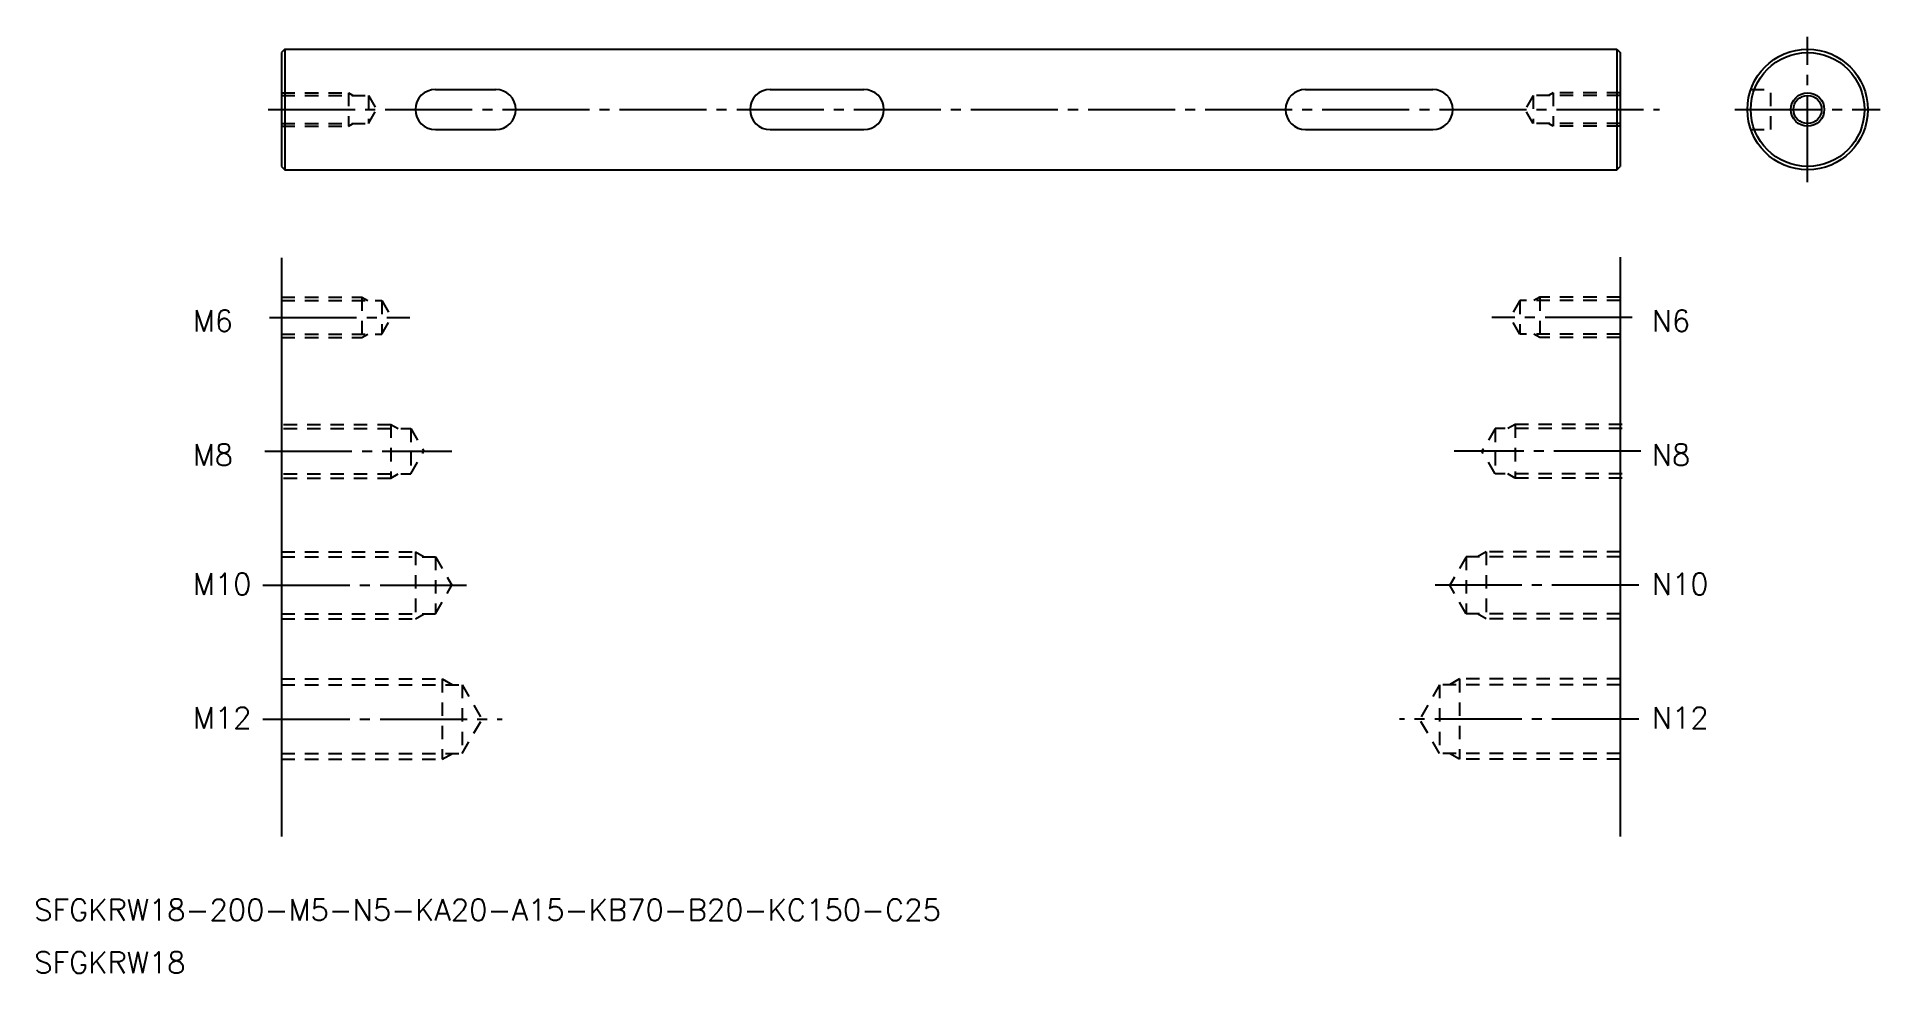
# Model space of a CAD drawing. Extents: x 41 to 317, y -218 to -78.
import ezdxf

# ---------------------------------------------------------------- set-up
doc = ezdxf.new("R2010")
doc.units = 0
doc.linetypes.add('CENTER', pattern=[17.5, 13, -1.5, 1.5, -1.5])
doc.linetypes.add('DASHED', pattern=[3.5, 2, -1.5])
doc.layers.get('0').update_dxf_attribs({"linetype": 'CONTINUOUS'})
doc.layers.add('CENTER', color=1, linetype='CENTER')
doc.styles.get("Standard").update_dxf_attribs({"font": 'txt.shx', "bigfont": '@extfont2.shx'})

msp = doc.modelspace()

# ---------------------------------------------------------------- linework, layer by layer
at = {"color": 7, "linetype": 'CONTINUOUS'}
for p, q in [((78.28, -80.11), (77.78, -80.61)), ((77.78, -80.61), (77.78, -97.61)), ((78.28, -80.11), (277.28, -80.11)), ((78.28, -80.11), (78.28, -98.11)), ((277.28, -80.11), (277.28, -98.11)), ((277.28, -80.11), (277.78, -80.61)), ((277.78, -80.61), (277.78, -97.61)), ((100.78, -86.11), (109.78, -86.11)), ((150.78, -86.11), (164.78, -86.11)), ((230.78, -86.11), (249.78, -86.11)), ((100.78, -92.11), (109.78, -92.11)), ((150.78, -92.11), (164.78, -92.11)), ((230.78, -92.11), (249.78, -92.11)), ((77.78, -97.61), (78.28, -98.11)), ((78.28, -98.11), (277.28, -98.11)), ((277.28, -98.11), (277.78, -97.61)), ((77.78, -111.24), (77.78, -197.69)), ((277.78, -111.15), (277.78, -197.69))]:
    msp.add_line(p, q, dxfattribs=at)
at = {"color": 3, "linetype": 'DASHED'}
for p, q in [((77.78, -86.61), (87.78, -86.61)), ((77.78, -87.01), (90.78, -87.01)), ((87.78, -86.61), (87.78, -91.61)), ((87.78, -86.61), (88.39, -86.96)), ((90.78, -87.01), (90.78, -91.21)), ((90.78, -87.01), (91.99, -89.11)), ((264.78, -87.01), (263.57, -89.11)), ((264.78, -87.01), (264.78, -91.21)), ((277.78, -87.01), (264.78, -87.01)), ((267.78, -86.61), (267.17, -86.96)), ((267.78, -86.61), (267.78, -91.61)), ((277.78, -86.61), (267.78, -86.61)), ((297.3, -86.11), (300.29, -86.11)), ((300.29, -92.11), (300.29, -86.11)), ((90.78, -91.21), (91.99, -89.11)), ((264.78, -91.21), (263.57, -89.11)), ((77.78, -91.21), (90.78, -91.21)), ((77.78, -91.61), (87.78, -91.61)), ((87.78, -91.61), (88.39, -91.26)), ((277.78, -91.21), (264.78, -91.21)), ((267.78, -91.61), (267.17, -91.26)), ((277.78, -91.61), (267.78, -91.61)), ((297.3, -92.11), (300.29, -92.11)), ((77.78, -117.15), (89.78, -117.15)), ((77.78, -117.65), (92.78, -117.65)), ((89.78, -117.15), (89.78, -123.15)), ((89.78, -117.15), (90.65, -117.65)), ((92.78, -117.65), (94.22, -120.15)), ((92.78, -117.65), (92.78, -122.65)), ((262.78, -117.65), (261.34, -120.15)), ((277.78, -117.65), (262.78, -117.65)), ((262.78, -117.65), (262.78, -122.65)), ((265.78, -117.15), (264.91, -117.65)), ((277.78, -117.15), (265.78, -117.15)), ((265.78, -117.15), (265.78, -123.15)), ((92.78, -122.65), (94.22, -120.15)), ((262.78, -122.65), (261.34, -120.15)), ((77.78, -122.65), (92.78, -122.65)), ((77.78, -123.15), (89.78, -123.15)), ((89.78, -123.15), (90.65, -122.65)), ((277.78, -122.65), (262.78, -122.65)), ((265.78, -123.15), (264.91, -122.65)), ((277.78, -123.15), (265.78, -123.15)), ((78.09, -136.15), (94.09, -136.15)), ((78.09, -136.77), (97.09, -136.77)), ((94.09, -136.15), (94.09, -144.15)), ((94.09, -136.15), (95.18, -136.77)), ((97.09, -136.77), (97.09, -143.52)), ((97.09, -136.77), (99.04, -140.15)), ((259.09, -136.77), (257.14, -140.15)), ((278.09, -136.77), (259.09, -136.77)), ((259.09, -136.77), (259.09, -143.52)), ((262.09, -136.15), (261.01, -136.77)), ((278.09, -136.15), (262.09, -136.15)), ((262.09, -136.15), (262.09, -144.15)), ((97.09, -143.52), (99.04, -140.15)), ((259.09, -143.52), (257.14, -140.15)), ((78.09, -143.52), (97.09, -143.52)), ((78.09, -144.15), (94.09, -144.15)), ((94.09, -144.15), (95.18, -143.52)), ((278.09, -143.52), (259.09, -143.52)), ((262.09, -144.15), (261.01, -143.52)), ((278.09, -144.15), (262.09, -144.15)), ((77.78, -155.15), (97.78, -155.15)), ((77.78, -155.9), (100.78, -155.9)), ((97.78, -155.15), (97.78, -165.15)), ((97.78, -155.15), (99.08, -155.9)), ((100.78, -155.9), (100.78, -164.4)), ((100.78, -155.9), (103.23, -160.15)), ((254.78, -155.9), (252.33, -160.15)), ((277.78, -155.9), (254.78, -155.9)), ((254.78, -155.9), (254.78, -164.4)), ((257.78, -155.15), (256.48, -155.9)), ((277.78, -155.15), (257.78, -155.15)), ((257.78, -155.15), (257.78, -165.15)), ((100.78, -164.4), (103.23, -160.15)), ((254.78, -164.4), (252.33, -160.15)), ((77.78, -164.4), (100.78, -164.4)), ((77.78, -165.15), (97.78, -165.15)), ((97.78, -165.15), (99.08, -164.4)), ((277.78, -164.4), (254.78, -164.4)), ((257.78, -165.15), (256.48, -164.4)), ((277.78, -165.15), (257.78, -165.15)), ((77.78, -174.15), (101.78, -174.15)), ((77.78, -175.02), (104.78, -175.02)), ((101.78, -174.15), (101.78, -186.15)), ((101.78, -174.15), (103.3, -175.02)), ((104.78, -175.02), (107.74, -180.15)), ((104.78, -175.02), (104.78, -185.27)), ((250.78, -175.02), (247.82, -180.15)), ((277.78, -175.02), (250.78, -175.02)), ((250.78, -175.02), (250.78, -185.27)), ((253.78, -174.15), (252.27, -175.02)), ((277.78, -174.15), (253.78, -174.15)), ((253.78, -174.15), (253.78, -186.15)), ((104.78, -185.27), (107.74, -180.15)), ((250.78, -185.27), (247.82, -180.15)), ((77.78, -185.27), (104.78, -185.27)), ((77.78, -186.15), (101.78, -186.15)), ((101.78, -186.15), (103.3, -185.27)), ((277.78, -185.27), (250.78, -185.27)), ((253.78, -186.15), (252.27, -185.27)), ((277.78, -186.15), (253.78, -186.15))]:
    msp.add_line(p, q, dxfattribs=at)
at = {"color": 7, "linetype": 'CONTINUOUS'}
for radius in [9, 8.5, 2.1]:
    msp.add_circle((305.79, -89.11), radius, dxfattribs=at)
at = {"color": 3, "linetype": 'CONTINUOUS'}
msp.add_circle((305.79, -89.11), 2.5, dxfattribs=at)
at = {"color": 7, "linetype": 'CONTINUOUS'}
for centre, start, end in [((100.78, -89.11), 90, 270), ((109.78, -89.11), 270, 90), ((150.78, -89.11), 90, 270), ((164.78, -89.11), 270, 90), ((230.78, -89.11), 90, 270), ((249.78, -89.11), 270, 90)]:
    msp.add_arc(centre, 3, start, end, dxfattribs=at)
at = {"layer": 'CENTER', "color": 1, "linetype": 'CENTER'}
for p, q in [((305.79, -99.95), (305.79, -78.26)), ((75.78, -89.11), (283.68, -89.11)), ((294.94, -89.11), (316.63, -89.11)), ((76, -120.15), (96.93, -120.15)), ((279.56, -120.15), (258.63, -120.15)), ((75.3, -140.15), (103.21, -140.15)), ((280.88, -140.15), (252.98, -140.15)), ((74.99, -160.15), (105.4, -160.15)), ((280.57, -160.15), (250.16, -160.15)), ((74.99, -180.15), (110.73, -180.15)), ((280.57, -180.15), (244.83, -180.15))]:
    msp.add_line(p, q, dxfattribs=at)

# ---------------------------------------------------------------- texts
for s, p in [('M6', (64.5, -122.28)), ('N6', (282.5, -122.28)), ('M8', (64.5, -142.28)), ('N8', (282.5, -142.28)), ('M10', (64.5, -161.57)), ('N10', (282.5, -161.57)), ('M12', (64.5, -181.57)), ('N12', (282.5, -181.57)), ('SFGKRW18-200-M5-N5-KA20-A15-KB70-B20-KC150-C25', (40.81, -210.24)), ('SFGKRW18', (40.81, -218.08))]:
    msp.add_text(s, height=3.2).set_placement(p)

doc.saveas('drawing.dxf')
